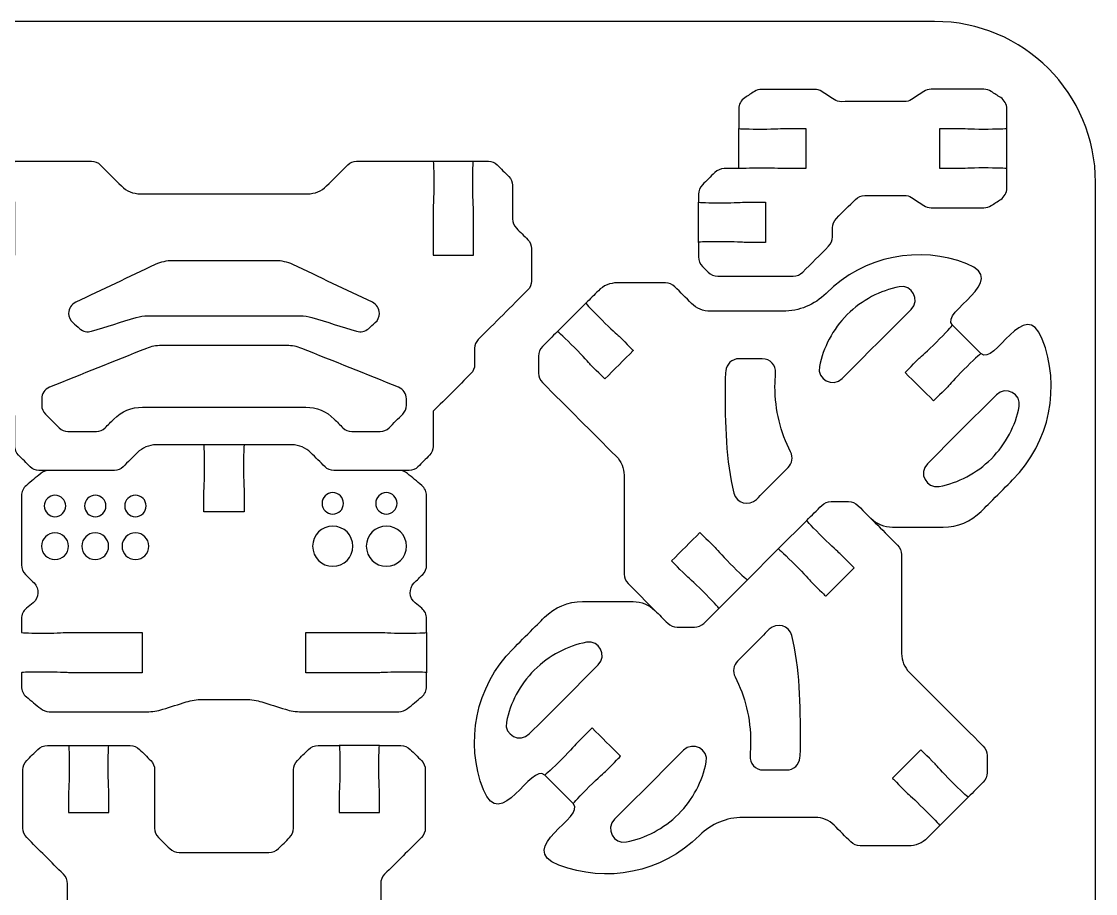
# Model space of a CAD drawing. Extents: x 0 to 400, y 230 to 450.
# Drawn here: x 49.9 to 130, y 384.9 to 450 of the extents above; entities that cross this region are included whole.
import ezdxf

# ---------------------------------------------------------------- set-up
doc = ezdxf.new("R2010")
doc.units = 0
doc.header["$MEASUREMENT"] = 0
doc.layers.add('DEFAULT', color=18, linetype='CONTINUOUS')

msp = doc.modelspace()

# ---------------------------------------------------------------- linework, layer by layer
at = {"layer": 'DEFAULT', "color": 1}
for points in [[(103.386, 439.019), (103.386, 442.019)], [(123.385, 439.023), (123.385, 442.023)], [(80.596, 439.573), (83.596, 439.573)], [(100.387, 433.517), (100.387, 436.517)], [(89.871, 426.865), (91.992, 428.986)], [(119.334, 427.347), (121.456, 425.226)], [(108.462, 412.771), (106.339, 410.648)], [(80.109, 404.409), (80.109, 401.409)], [(53.404, 395.983), (56.404, 395.983)], [(76.594, 395.981), (73.594, 395.981)], [(91.04, 391.637), (88.919, 393.758)], [(120.504, 392.12), (118.382, 389.998)]]:
    msp.add_lwpolyline(points, dxfattribs=at)
for points, knots in [([(0, 242), (0, 307.333), (0, 372.667), (0, 438), (0, 444.627), (5.372, 450), (12, 450), (47.333, 450), (82.667, 450), (118, 450), (124.628, 450), (130, 444.627), (130, 438), (130, 372.667), (130, 307.333), (130, 242), (130, 235.373), (124.628, 230), (118, 230), (82.667, 230), (47.333, 230), (12, 230), (5.372, 230), (0, 235.373), (0, 242)], [0, 0, 0, 0, 555.591, 555.591, 555.591, 556.591, 556.591, 556.591, 857.063, 857.063, 857.063, 858.063, 858.063, 858.063, 1413.654, 1413.654, 1413.654, 1414.654, 1414.654, 1414.654, 1715.126, 1715.126, 1715.126, 1716.126, 1716.126, 1716.126, 1716.126]), ([(107.452, 430.999), (105.574, 430.999), (103.695, 430.999), (101.817, 430.999), (101.552, 430.999), (101.298, 431.104), (101.11, 431.291), (100.967, 431.435), (100.823, 431.578), (100.68, 431.722), (100.493, 431.909), (100.387, 432.164), (100.387, 432.429), (100.387, 432.792), (100.387, 433.155), (100.387, 433.517), (100.387, 433.546), (101.17, 433.567), (102.137, 433.567), (103.104, 433.567), (103.675, 433.517), (103.887, 433.517), (104.386, 433.517), (104.886, 433.517), (105.386, 433.517), (105.386, 434.518), (105.386, 435.519), (105.386, 436.52), (104.886, 436.52), (104.386, 436.52), (103.887, 436.52), (103.675, 436.52), (103.104, 436.47), (102.137, 436.47), (101.17, 436.47), (100.387, 436.491), (100.387, 436.52), (100.387, 436.714), (100.387, 436.909), (100.387, 437.104), (100.387, 437.369), (100.493, 437.623), (100.68, 437.811), (100.985, 438.115), (101.289, 438.42), (101.594, 438.724), (101.781, 438.912), (102.035, 439.017), (102.301, 439.017), (102.662, 439.017), (103.024, 439.017), (103.386, 439.017), (103.53, 439.017), (104.169, 439.063), (105.136, 439.063), (106.102, 439.063), (106.674, 439.017), (106.885, 439.017), (107.385, 439.017), (107.885, 439.017), (108.385, 439.017), (108.385, 440.018), (108.385, 441.019), (108.385, 442.019), (107.885, 442.019), (107.385, 442.019), (106.885, 442.019), (106.674, 442.019), (106.102, 441.97), (105.136, 441.97), (104.169, 441.97), (103.386, 441.988), (103.386, 442.019), (103.386, 442.504), (103.386, 442.988), (103.386, 443.472), (103.386, 443.812), (103.558, 444.127), (103.842, 444.312), (104.079, 444.465), (104.316, 444.619), (104.552, 444.772), (104.714, 444.878), (104.903, 444.933), (105.096, 444.933), (106.409, 444.933), (107.722, 444.933), (109.034, 444.933), (109.227, 444.933), (109.416, 444.878), (109.578, 444.772), (109.884, 444.574), (110.19, 444.376), (110.496, 444.177), (110.658, 444.072), (110.848, 444.016), (111.041, 444.016), (112.605, 444.019), (114.168, 444.021), (115.732, 444.023), (115.924, 444.023), (116.112, 444.079), (116.273, 444.183), (116.58, 444.381), (116.886, 444.579), (117.193, 444.777), (117.354, 444.881), (117.543, 444.937), (117.735, 444.937), (119.049, 444.937), (120.362, 444.937), (121.675, 444.937), (121.868, 444.937), (122.056, 444.881), (122.218, 444.777), (122.454, 444.624), (122.691, 444.471), (122.927, 444.318), (123.213, 444.134), (123.385, 443.818), (123.385, 443.478), (123.385, 442.993), (123.385, 442.508), (123.385, 442.023), (123.385, 441.995), (122.602, 441.974), (121.635, 441.974), (120.668, 441.974), (120.097, 442.023), (119.885, 442.023), (119.385, 442.023), (118.886, 442.023), (118.386, 442.023), (118.386, 441.022), (118.386, 440.022), (118.386, 439.021), (118.886, 439.021), (119.385, 439.021), (119.885, 439.021), (120.097, 439.021), (120.668, 439.07), (121.635, 439.07), (122.602, 439.07), (123.385, 439.049), (123.385, 439.021), (123.385, 438.535), (123.385, 438.049), (123.385, 437.564), (123.385, 437.225), (123.213, 436.909), (122.929, 436.725), (122.692, 436.571), (122.455, 436.418), (122.218, 436.264), (122.056, 436.159), (121.867, 436.103), (121.674, 436.103), (120.362, 436.103), (119.049, 436.103), (117.736, 436.103), (117.543, 436.103), (117.354, 436.159), (117.192, 436.264), (116.886, 436.463), (116.58, 436.661), (116.274, 436.859), (116.112, 436.964), (115.923, 437.021), (115.729, 437.02), (114.753, 437.019), (113.776, 437.018), (112.799, 437.017), (112.534, 437.017), (112.28, 436.912), (112.093, 436.725), (111.621, 436.253), (111.149, 435.781), (110.678, 435.31), (110.49, 435.122), (110.385, 434.868), (110.385, 434.603), (110.385, 434.379), (110.385, 434.155), (110.385, 433.932), (110.385, 433.666), (110.279, 433.412), (110.092, 433.225), (109.448, 432.58), (108.803, 431.936), (108.159, 431.291), (107.972, 431.104), (107.717, 430.999), (107.452, 430.999)], [1, 1, 1, 1, 16.972, 16.972, 16.972, 17.972, 17.972, 17.972, 19.697341, 19.697341, 19.697341, 20.697341, 20.697341, 20.697341, 23.783341, 23.783341, 23.783341, 24.783341, 24.783341, 24.783341, 25.783341, 25.783341, 25.783341, 30.033341, 30.033341, 30.033341, 38.543341, 38.543341, 38.543341, 42.793341, 42.793341, 42.793341, 43.793341, 43.793341, 43.793341, 44.793341, 44.793341, 44.793341, 46.449341, 46.449341, 46.449341, 47.449341, 47.449341, 47.449341, 51.112154, 51.112154, 51.112154, 52.112154, 52.112154, 52.112154, 55.188154, 55.188154, 55.188154, 56.188154, 56.188154, 56.188154, 57.188154, 57.188154, 57.188154, 61.438154, 61.438154, 61.438154, 69.948154, 69.948154, 69.948154, 74.198154, 74.198154, 74.198154, 75.198154, 75.198154, 75.198154, 76.198154, 76.198154, 76.198154, 80.317154, 80.317154, 80.317154, 81.317154, 81.317154, 81.317154, 83.717535, 83.717535, 83.717535, 84.717535, 84.717535, 84.717535, 95.879535, 95.879535, 95.879535, 96.879535, 96.879535, 96.879535, 99.979724, 99.979724, 99.979724, 100.979724, 100.979724, 100.979724, 114.274736, 114.274736, 114.274736, 115.274736, 115.274736, 115.274736, 118.378874, 118.378874, 118.378874, 119.378874, 119.378874, 119.378874, 130.546874, 130.546874, 130.546874, 131.546874, 131.546874, 131.546874, 133.941477, 133.941477, 133.941477, 134.941477, 134.941477, 134.941477, 139.067477, 139.067477, 139.067477, 140.067477, 140.067477, 140.067477, 141.067477, 141.067477, 141.067477, 145.317477, 145.317477, 145.317477, 153.827477, 153.827477, 153.827477, 158.077477, 158.077477, 158.077477, 159.077477, 159.077477, 159.077477, 160.077477, 160.077477, 160.077477, 164.207477, 164.207477, 164.207477, 165.207477, 165.207477, 165.207477, 167.607859, 167.607859, 167.607859, 168.607859, 168.607859, 168.607859, 179.769859, 179.769859, 179.769859, 180.769859, 180.769859, 180.769859, 183.870886, 183.870886, 183.870886, 184.870886, 184.870886, 184.870886, 193.17789, 193.17789, 193.17789, 194.17789, 194.17789, 194.17789, 199.850301, 199.850301, 199.850301, 200.850301, 200.850301, 200.850301, 202.752301, 202.752301, 202.752301, 203.752301, 203.752301, 203.752301, 211.502191, 211.502191, 211.502191, 212.502191, 212.502191, 212.502191, 212.502191]), ([(46.399, 436.073), (46.399, 436.285), (46.448, 436.856), (46.448, 437.823), (46.448, 438.79), (46.426, 439.573), (46.399, 439.573), (46.026, 439.573), (45.654, 439.573), (45.281, 439.573), (45.036, 439.573), (44.802, 439.476), (44.629, 439.303), (44.337, 439.011), (44.046, 438.72), (43.755, 438.429), (43.582, 438.256), (43.484, 438.021), (43.484, 437.776), (43.484, 436.943), (43.484, 436.109), (43.484, 435.276), (43.484, 435.011), (43.379, 434.756), (43.191, 434.569), (42.908, 434.285), (42.624, 434.001), (42.34, 433.717), (42.167, 433.544), (42.07, 433.31), (42.07, 433.065), (42.07, 432.251), (42.07, 431.438), (42.07, 430.624), (42.07, 430.38), (42.167, 430.145), (42.34, 429.972), (43.575, 428.737), (44.809, 427.503), (46.043, 426.269), (46.217, 426.095), (46.314, 425.861), (46.314, 425.616), (46.314, 425.204), (46.314, 424.792), (46.314, 424.38), (46.314, 424.135), (46.411, 423.901), (46.584, 423.727), (47.432, 422.88), (48.279, 422.032), (49.127, 421.185), (49.3, 421.012), (49.397, 420.777), (49.397, 420.532), (49.397, 419.786), (49.397, 419.041), (49.397, 418.295), (49.397, 418.05), (49.494, 417.815), (49.667, 417.642), (49.959, 417.351), (50.25, 417.059), (50.541, 416.768), (50.714, 416.595), (50.949, 416.498), (51.194, 416.498), (53.068, 416.498), (54.942, 416.498), (56.816, 416.498), (57.061, 416.498), (57.296, 416.595), (57.469, 416.768), (57.821, 417.12), (58.173, 417.472), (58.525, 417.824), (58.9, 418.199), (59.409, 418.41), (59.939, 418.41), (63.313, 418.41), (66.687, 418.41), (70.061, 418.41), (70.591, 418.41), (71.1, 418.199), (71.475, 417.824), (71.827, 417.472), (72.179, 417.12), (72.531, 416.768), (72.704, 416.595), (72.939, 416.498), (73.184, 416.498), (75.058, 416.498), (76.931, 416.498), (78.805, 416.498), (79.051, 416.498), (79.286, 416.595), (79.459, 416.769), (79.749, 417.06), (80.039, 417.351), (80.33, 417.642), (80.503, 417.815), (80.599, 418.049), (80.599, 418.294), (80.599, 419.166), (80.599, 420.039), (80.603, 420.911), (81.541, 421.85), (82.478, 422.789), (83.416, 423.727), (83.589, 423.901), (83.686, 424.135), (83.686, 424.38), (83.686, 424.792), (83.686, 425.204), (83.686, 425.616), (83.686, 425.861), (83.783, 426.095), (83.957, 426.269), (85.191, 427.503), (86.425, 428.737), (87.66, 429.972), (87.833, 430.145), (87.93, 430.38), (87.93, 430.624), (87.93, 431.438), (87.93, 432.251), (87.93, 433.065), (87.93, 433.31), (87.833, 433.544), (87.66, 433.717), (87.376, 434.001), (87.092, 434.285), (86.808, 434.569), (86.621, 434.757), (86.515, 435.01), (86.515, 435.275), (86.514, 436.109), (86.513, 436.943), (86.512, 437.776), (86.512, 438.021), (86.414, 438.256), (86.241, 438.429), (85.95, 438.721), (85.659, 439.012), (85.368, 439.303), (85.195, 439.476), (84.96, 439.573), (84.715, 439.573), (84.343, 439.573), (83.97, 439.573), (83.598, 439.573), (83.57, 439.573), (83.549, 438.79), (83.549, 437.823), (83.549, 436.856), (83.598, 436.285), (83.598, 436.073), (83.598, 434.907), (83.598, 433.74), (83.598, 432.574), (82.597, 432.574), (81.597, 432.574), (80.596, 432.574), (80.596, 433.74), (80.596, 434.907), (80.596, 436.073), (80.596, 436.285), (80.645, 436.856), (80.645, 437.823), (80.645, 438.79), (80.624, 439.573), (80.596, 439.573), (78.692, 439.573), (76.788, 439.573), (74.884, 439.573), (74.639, 439.573), (74.405, 439.476), (74.232, 439.303), (73.704, 438.776), (73.177, 438.25), (72.65, 437.724), (72.275, 437.349), (71.766, 437.139), (71.237, 437.139), (67.078, 437.139), (62.919, 437.139), (58.76, 437.139), (58.23, 437.139), (57.722, 437.349), (57.347, 437.724), (56.819, 438.25), (56.292, 438.776), (55.765, 439.303), (55.592, 439.476), (55.357, 439.573), (55.113, 439.573), (53.209, 439.573), (51.305, 439.573), (49.401, 439.573), (49.372, 439.573), (49.351, 438.79), (49.351, 437.823), (49.351, 436.856), (49.401, 436.285), (49.401, 436.073), (49.401, 434.907), (49.401, 433.74), (49.401, 432.574), (48.4, 432.574), (47.399, 432.574), (46.399, 432.574), (46.399, 433.74), (46.399, 434.907), (46.399, 436.073)], [54.878386, 54.878386, 54.878386, 54.878386, 55.878386, 55.878386, 55.878386, 56.878386, 56.878386, 56.878386, 60.045386, 60.045386, 60.045386, 61.045386, 61.045386, 61.045386, 64.548393, 64.548393, 64.548393, 65.548393, 65.548393, 65.548393, 72.635393, 72.635393, 72.635393, 73.635393, 73.635393, 73.635393, 77.048597, 77.048597, 77.048597, 78.048597, 78.048597, 78.048597, 84.966597, 84.966597, 84.966597, 85.966597, 85.966597, 85.966597, 100.811597, 100.811597, 100.811597, 101.811597, 101.811597, 101.811597, 105.314597, 105.314597, 105.314597, 106.314597, 106.314597, 106.314597, 116.506834, 116.506834, 116.506834, 117.506834, 117.506834, 117.506834, 123.849834, 123.849834, 123.849834, 124.849834, 124.849834, 124.849834, 128.352841, 128.352841, 128.352841, 129.352841, 129.352841, 129.352841, 145.289841, 145.289841, 145.289841, 146.289841, 146.289841, 146.289841, 150.522582, 150.522582, 150.522582, 151.522582, 151.522582, 151.522582, 180.214582, 180.214582, 180.214582, 181.214582, 181.214582, 181.214582, 185.447324, 185.447324, 185.447324, 186.447324, 186.447324, 186.447324, 202.383324, 202.383324, 202.383324, 203.383324, 203.383324, 203.383324, 206.879262, 206.879262, 206.879262, 207.879262, 207.879262, 207.879262, 215.307262, 215.307262, 215.307262, 226.591981, 226.591981, 226.591981, 227.591981, 227.591981, 227.591981, 231.095981, 231.095981, 231.095981, 232.095981, 232.095981, 232.095981, 246.940981, 246.940981, 246.940981, 247.940981, 247.940981, 247.940981, 254.858981, 254.858981, 254.858981, 255.858981, 255.858981, 255.858981, 259.274307, 259.274307, 259.274307, 260.274307, 260.274307, 260.274307, 267.363312, 267.363312, 267.363312, 268.363312, 268.363312, 268.363312, 271.863491, 271.863491, 271.863491, 272.863491, 272.863491, 272.863491, 276.030491, 276.030491, 276.030491, 277.030491, 277.030491, 277.030491, 278.030491, 278.030491, 278.030491, 287.950491, 287.950491, 287.950491, 296.460491, 296.460491, 296.460491, 306.380491, 306.380491, 306.380491, 307.380491, 307.380491, 307.380491, 308.380491, 308.380491, 308.380491, 324.572491, 324.572491, 324.572491, 325.572491, 325.572491, 325.572491, 331.908877, 331.908877, 331.908877, 332.908877, 332.908877, 332.908877, 368.275877, 368.275877, 368.275877, 369.275877, 369.275877, 369.275877, 375.612262, 375.612262, 375.612262, 376.612262, 376.612262, 376.612262, 392.804262, 392.804262, 392.804262, 393.804262, 393.804262, 393.804262, 394.804262, 394.804262, 394.804262, 404.724262, 404.724262, 404.724262, 413.234262, 413.234262, 413.234262, 423.154262, 423.154262, 423.154262, 423.154262]), ([(113.239, 412.928), (113.675, 412.506), (114.256, 412.269), (114.863, 412.272), (116.121, 412.271), (117.379, 412.27), (118.637, 412.269), (119.697, 412.272), (120.715, 412.696), (121.466, 413.442), (121.466, 413.442), (122.995, 414.976), (123.813, 415.794), (126.649, 418.63), (127.39, 422.784), (126.031, 426.303), (124.756, 429.599), (122.454, 424.223), (121.456, 425.226), (121.416, 425.226), (120.857, 424.697), (120.181, 424.021), (119.498, 423.337), (119.126, 422.901), (118.979, 422.749), (118.362, 422.132), (117.921, 421.691), (117.921, 421.691), (117.213, 422.398), (116.504, 423.105), (115.796, 423.811), (115.796, 423.811), (116.24, 424.255), (116.856, 424.871), (117.006, 425.021), (117.444, 425.39), (118.128, 426.074), (118.802, 426.747), (119.33, 427.311), (119.33, 427.346), (118.33, 428.346), (123.703, 430.651), (120.408, 431.926), (116.891, 433.288), (112.74, 432.545), (109.901, 429.711), (109.043, 428.858), (107.888, 428.376), (106.678, 428.374), (104.877, 428.374), (103.076, 428.374), (101.275, 428.374), (100.749, 428.376), (100.242, 428.583), (99.868, 428.958), (99.453, 429.373), (99.038, 429.787), (98.623, 430.202), (98.436, 430.394), (98.182, 430.499), (97.917, 430.499), (96.722, 430.499), (95.526, 430.499), (94.33, 430.499), (93.796, 430.499), (93.29, 430.287), (92.916, 429.913), (92.607, 429.604), (92.297, 429.294), (91.988, 428.985), (91.988, 428.945), (92.522, 428.381), (93.193, 427.715), (93.876, 427.032), (94.313, 426.66), (94.46, 426.513), (95.081, 425.897), (95.523, 425.45), (95.523, 425.45), (94.814, 424.743), (94.106, 424.037), (93.397, 423.33), (93.397, 423.33), (92.956, 423.771), (92.34, 424.387), (92.187, 424.54), (91.823, 424.979), (91.14, 425.662), (90.464, 426.338), (89.902, 426.865), (89.863, 426.865), (89.489, 426.49), (89.116, 426.115), (88.742, 425.74), (88.56, 425.553), (88.453, 425.3), (88.453, 425.036), (88.453, 424.61), (88.453, 424.185), (88.453, 423.759), (88.453, 423.495), (88.558, 423.245), (88.745, 423.058), (90.58, 421.223), (92.415, 419.388), (94.25, 417.553), (94.627, 417.176), (94.839, 416.67), (94.837, 416.138), (94.838, 413.681), (94.838, 411.224), (94.839, 408.767), (94.837, 408.5), (94.944, 408.248), (95.134, 408.058), (95.8, 407.391), (96.466, 406.723), (97.132, 406.055)], [0, 0, 0, 0, 1, 1, 1, 11.698002, 11.698002, 11.698002, 12.698002, 12.698002, 12.698002, 13.698002, 13.698002, 13.698002, 14.698002, 14.698002, 14.698002, 15.698002, 15.698002, 15.698002, 16.698002, 16.698002, 16.698002, 17.698002, 17.698002, 17.698002, 18.698002, 18.698002, 18.698002, 27.208039, 27.208039, 27.208039, 28.208039, 28.208039, 28.208039, 29.208039, 29.208039, 29.208039, 30.208039, 30.208039, 30.208039, 31.208039, 31.208039, 31.208039, 32.208039, 32.208039, 32.208039, 33.208039, 33.208039, 33.208039, 48.524039, 48.524039, 48.524039, 49.524039, 49.524039, 49.524039, 54.513384, 54.513384, 54.513384, 55.513384, 55.513384, 55.513384, 65.681384, 65.681384, 65.681384, 66.681384, 66.681384, 66.681384, 70.401473, 70.401473, 70.401473, 71.401473, 71.401473, 71.401473, 72.401473, 72.401473, 72.401473, 73.401473, 73.401473, 73.401473, 81.912216, 81.912216, 81.912216, 82.912216, 82.912216, 82.912216, 83.912216, 83.912216, 83.912216, 84.912216, 84.912216, 84.912216, 89.412255, 89.412255, 89.412255, 90.412255, 90.412255, 90.412255, 94.032255, 94.032255, 94.032255, 95.032255, 95.032255, 95.032255, 117.102472, 117.102472, 117.102472, 118.102472, 118.102472, 118.102472, 138.997473, 138.997473, 138.997473, 139.997473, 139.997473, 139.997473, 148.016778, 148.016778, 148.016778, 148.016778]), ([(70.126, 431.863), (72.104, 430.927), (74.082, 429.992), (76.06, 429.056), (76.383, 428.903), (76.588, 428.579), (76.588, 428.221), (76.588, 427.956), (76.474, 427.704), (76.275, 427.529), (76.104, 427.378), (75.934, 427.228), (75.763, 427.077), (75.522, 426.865), (75.188, 426.793), (74.881, 426.888), (73.773, 427.229), (72.665, 427.57), (71.557, 427.911), (71.271, 428), (70.973, 428.044), (70.674, 428.044), (66.89, 428.044), (63.106, 428.044), (59.322, 428.044), (59.023, 428.044), (58.725, 428), (58.439, 427.911), (57.331, 427.57), (56.224, 427.229), (55.116, 426.888), (54.809, 426.793), (54.475, 426.865), (54.234, 427.077), (54.063, 427.228), (53.892, 427.378), (53.721, 427.529), (53.522, 427.704), (53.408, 427.956), (53.408, 428.222), (53.408, 428.579), (53.614, 428.903), (53.936, 429.056), (55.914, 429.992), (57.892, 430.927), (59.87, 431.863), (60.272, 432.052), (60.709, 432.15), (61.153, 432.15), (63.717, 432.15), (66.28, 432.15), (68.843, 432.15), (69.287, 432.15), (69.725, 432.052), (70.126, 431.863)], [0, 0, 0, 0, 18.607205, 18.607205, 18.607205, 19.608205, 19.608205, 19.608205, 20.608205, 20.608205, 20.608205, 22.544595, 22.544595, 22.544595, 23.544595, 23.544595, 23.544595, 33.402427, 33.402427, 33.402427, 34.402427, 34.402427, 34.402427, 66.581427, 66.581427, 66.581427, 67.581427, 67.581427, 67.581427, 77.439259, 77.439259, 77.439259, 78.439259, 78.439259, 78.439259, 80.375649, 80.375649, 80.375649, 81.376649, 81.376649, 81.376649, 82.376649, 82.376649, 82.376649, 100.983854, 100.983854, 100.983854, 101.983854, 101.983854, 101.983854, 123.782854, 123.782854, 123.782854, 124.782854, 124.782854, 124.782854, 124.782854]), ([(116.247, 428.509), (114.531, 426.792), (112.815, 425.076), (111.098, 423.36), (110.405, 422.666), (109.213, 423.285), (109.407, 424.248), (109.691, 425.67), (110.383, 427.024), (111.483, 428.124), (112.583, 429.224), (113.94, 429.918), (115.359, 430.2), (116.324, 430.397), (116.938, 429.205), (116.247, 428.509)], [0, 0, 0, 0, 20.640447, 20.640447, 20.640447, 21.640447, 21.640447, 21.640447, 22.640447, 22.640447, 22.640447, 23.640447, 23.640447, 23.640447, 24.640447, 24.640447, 24.640447, 24.640447]), ([(70.792, 425.606), (73.201, 424.641), (75.61, 423.675), (78.019, 422.71), (78.37, 422.569), (78.599, 422.23), (78.599, 421.853), (78.599, 421.689), (78.599, 421.524), (78.599, 421.36), (78.599, 421.115), (78.502, 420.881), (78.33, 420.708), (77.987, 420.365), (77.645, 420.022), (77.303, 419.679), (77.13, 419.506), (76.895, 419.408), (76.65, 419.408), (75.94, 419.408), (75.231, 419.408), (74.521, 419.408), (74.276, 419.408), (74.041, 419.506), (73.868, 419.679), (73.649, 419.899), (73.43, 420.118), (73.211, 420.337), (72.648, 420.901), (71.885, 421.218), (71.088, 421.218), (67.028, 421.218), (62.968, 421.218), (58.908, 421.218), (58.112, 421.218), (57.348, 420.901), (56.785, 420.337), (56.566, 420.118), (56.347, 419.899), (56.129, 419.679), (55.955, 419.506), (55.72, 419.408), (55.475, 419.408), (54.767, 419.408), (54.058, 419.408), (53.35, 419.408), (53.105, 419.408), (52.87, 419.506), (52.697, 419.679), (52.355, 420.022), (52.013, 420.365), (51.67, 420.708), (51.498, 420.881), (51.401, 421.115), (51.401, 421.36), (51.401, 421.524), (51.401, 421.689), (51.401, 421.853), (51.401, 422.23), (51.63, 422.569), (51.98, 422.71), (54.388, 423.675), (56.797, 424.641), (59.205, 425.606), (59.56, 425.749), (59.939, 425.822), (60.321, 425.822), (63.439, 425.822), (66.557, 425.822), (69.676, 425.822), (70.058, 425.822), (70.437, 425.749), (70.792, 425.606)], [0, 0, 0, 0, 22.072124, 22.072124, 22.072124, 23.072124, 23.072124, 23.072124, 24.469124, 24.469124, 24.469124, 25.469124, 25.469124, 25.469124, 29.588024, 29.588024, 29.588024, 30.588024, 30.588024, 30.588024, 36.622024, 36.622024, 36.622024, 37.622024, 37.622024, 37.622024, 40.257412, 40.257412, 40.257412, 41.257412, 41.257412, 41.257412, 75.781412, 75.781412, 75.781412, 76.781412, 76.781412, 76.781412, 79.4168, 79.4168, 79.4168, 80.4168, 80.4168, 80.4168, 86.4408, 86.4408, 86.4408, 87.4408, 87.4408, 87.4408, 91.5597, 91.5597, 91.5597, 92.5597, 92.5597, 92.5597, 93.9577, 93.9577, 93.9577, 94.9577, 94.9577, 94.9577, 117.02147, 117.02147, 117.02147, 118.02147, 118.02147, 118.02147, 144.53847, 144.53847, 144.53847, 145.53847, 145.53847, 145.53847, 145.53847]), ([(106.137, 423.762), (106.109, 423.43), (106.092, 423.093), (106.092, 422.754), (106.092, 420.998), (106.511, 419.336), (107.257, 417.877), (107.454, 417.49), (107.381, 417.024), (107.075, 416.717), (106.284, 415.924), (105.493, 415.132), (104.702, 414.34), (104.151, 413.789), (103.211, 414.05), (103.021, 414.804), (102.427, 417.194), (102.37, 419.995), (102.37, 422.754), (102.37, 423.148), (102.383, 423.534), (102.418, 423.923), (102.457, 424.437), (102.894, 424.834), (103.413, 424.834), (103.99, 424.834), (104.567, 424.834), (105.144, 424.834), (105.725, 424.832), (106.194, 424.338), (106.137, 423.762)], [1, 1, 1, 1, 2, 2, 2, 3, 3, 3, 4, 4, 4, 13.520491, 13.520491, 13.520491, 14.520491, 14.520491, 14.520491, 15.520491, 15.520491, 15.520491, 16.520491, 16.520491, 16.520491, 17.520491, 17.520491, 17.520491, 22.428491, 22.428491, 22.428491, 23.428491, 23.428491, 23.428491, 23.428491]), ([(117.46, 416.994), (119.177, 418.712), (120.895, 420.43), (122.613, 422.148), (123.307, 422.841), (124.496, 422.225), (124.307, 421.262), (124.028, 419.84), (123.329, 418.478), (122.229, 417.378), (121.131, 416.281), (119.769, 415.582), (118.343, 415.303), (117.384, 415.113), (116.766, 416.3), (117.46, 416.994)], [0, 0, 0, 0, 20.659539, 20.659539, 20.659539, 21.659539, 21.659539, 21.659539, 22.659539, 22.659539, 22.659539, 23.659539, 23.659539, 23.659539, 24.659539, 24.659539, 24.659539, 24.659539]), ([(66.499, 418.41), (66.471, 418.41), (66.45, 417.627), (66.45, 416.66), (66.45, 415.694), (66.499, 415.122), (66.499, 414.91), (66.499, 414.411), (66.499, 413.911), (66.499, 413.411), (65.499, 413.411), (64.498, 413.411), (63.497, 413.411), (63.497, 413.911), (63.497, 414.411), (63.497, 414.91), (63.497, 415.122), (63.547, 415.694), (63.547, 416.66), (63.547, 417.627), (63.525, 418.41), (63.497, 418.41)], [0, 0, 0, 0, 1, 1, 1, 2, 2, 2, 6.25, 6.25, 6.25, 14.76, 14.76, 14.76, 19.01, 19.01, 19.01, 20.01, 20.01, 20.01, 21.01, 21.01, 21.01, 21.01]), ([(51.961, 416.498), (51.729, 416.498), (51.503, 416.417), (51.324, 416.269), (50.967, 415.973), (50.61, 415.678), (50.253, 415.383), (50.024, 415.193), (49.891, 414.911), (49.891, 414.613), (49.891, 412.892), (49.891, 411.171), (49.891, 409.451), (49.891, 409.185), (49.996, 408.931), (50.183, 408.744), (50.397, 408.53), (50.61, 408.316), (50.824, 408.103), (51.241, 407.686), (51.209, 407.001), (50.754, 406.625), (50.587, 406.487), (50.42, 406.349), (50.253, 406.211), (50.024, 406.021), (49.891, 405.738), (49.891, 405.44), (49.891, 405.097), (49.891, 404.755), (49.891, 404.412), (49.891, 404.383), (50.674, 404.362), (51.64, 404.362), (52.607, 404.362), (53.178, 404.412), (53.39, 404.412), (55.225, 404.412), (57.059, 404.412), (58.893, 404.412), (58.893, 403.411), (58.893, 402.41), (58.893, 401.41), (57.059, 401.41), (55.225, 401.41), (53.39, 401.41), (53.178, 401.41), (52.607, 401.459), (51.64, 401.459), (50.674, 401.459), (49.891, 401.438), (49.891, 401.41), (49.891, 401.067), (49.891, 400.724), (49.891, 400.381), (49.891, 400.083), (50.024, 399.8), (50.253, 399.61), (50.61, 399.315), (50.967, 399.02), (51.324, 398.725), (51.503, 398.577), (51.729, 398.496), (51.961, 398.496), (54.384, 398.496), (56.808, 398.496), (59.231, 398.496), (59.636, 398.496), (60.039, 398.557), (60.426, 398.678), (61.01, 398.861), (61.593, 399.044), (62.176, 399.227), (62.563, 399.348), (62.966, 399.409), (63.372, 399.409), (64.457, 399.409), (65.543, 399.409), (66.628, 399.409), (67.034, 399.409), (67.437, 399.348), (67.824, 399.227), (68.407, 399.044), (68.99, 398.861), (69.574, 398.678), (69.961, 398.557), (70.364, 398.496), (70.769, 398.496), (73.192, 398.496), (75.616, 398.496), (78.039, 398.496), (78.271, 398.496), (78.497, 398.577), (78.676, 398.725), (79.033, 399.02), (79.39, 399.315), (79.746, 399.61), (79.976, 399.8), (80.109, 400.083), (80.109, 400.381), (80.109, 400.724), (80.109, 401.067), (80.109, 401.41), (80.109, 401.438), (79.326, 401.459), (78.36, 401.459), (77.393, 401.459), (76.822, 401.41), (76.61, 401.41), (74.775, 401.41), (72.941, 401.41), (71.107, 401.41), (71.107, 402.41), (71.107, 403.411), (71.107, 404.412), (72.941, 404.412), (74.775, 404.412), (76.61, 404.412), (76.822, 404.412), (77.393, 404.362), (78.36, 404.362), (79.326, 404.362), (80.109, 404.383), (80.109, 404.412), (80.109, 404.755), (80.109, 405.097), (80.109, 405.44), (80.109, 405.738), (79.976, 406.021), (79.746, 406.211), (79.58, 406.349), (79.413, 406.487), (79.246, 406.625), (78.792, 407.001), (78.759, 407.686), (79.176, 408.103), (79.39, 408.316), (79.603, 408.53), (79.817, 408.744), (80.004, 408.931), (80.109, 409.185), (80.109, 409.451), (80.109, 411.171), (80.109, 412.892), (80.109, 414.613), (80.109, 414.911), (79.976, 415.193), (79.747, 415.383), (79.39, 415.678), (79.033, 415.973), (78.676, 416.269), (78.497, 416.417), (78.271, 416.498), (78.039, 416.498)], [0, 0, 0, 0, 1, 1, 1, 4.939213, 4.939213, 4.939213, 5.939213, 5.939213, 5.939213, 20.571213, 20.571213, 20.571213, 21.571213, 21.571213, 21.571213, 24.140132, 24.140132, 24.140132, 25.140132, 25.140132, 25.140132, 26.982596, 26.982596, 26.982596, 27.982596, 27.982596, 27.982596, 30.898596, 30.898596, 30.898596, 31.898596, 31.898596, 31.898596, 32.898596, 32.898596, 32.898596, 48.498596, 48.498596, 48.498596, 57.008596, 57.008596, 57.008596, 72.608596, 72.608596, 72.608596, 73.608596, 73.608596, 73.608596, 74.608596, 74.608596, 74.608596, 77.524596, 77.524596, 77.524596, 78.524596, 78.524596, 78.524596, 82.463172, 82.463172, 82.463172, 83.463172, 83.463172, 83.463172, 104.069172, 104.069172, 104.069172, 105.069172, 105.069172, 105.069172, 110.266913, 110.266913, 110.266913, 111.266913, 111.266913, 111.266913, 120.498913, 120.498913, 120.498913, 121.498913, 121.498913, 121.498913, 126.697609, 126.697609, 126.697609, 127.697609, 127.697609, 127.697609, 148.303609, 148.303609, 148.303609, 149.303609, 149.303609, 149.303609, 153.241414, 153.241414, 153.241414, 154.241414, 154.241414, 154.241414, 157.157414, 157.157414, 157.157414, 158.157414, 158.157414, 158.157414, 159.157414, 159.157414, 159.157414, 174.757414, 174.757414, 174.757414, 183.267414, 183.267414, 183.267414, 198.867414, 198.867414, 198.867414, 199.867414, 199.867414, 199.867414, 200.867414, 200.867414, 200.867414, 203.783414, 203.783414, 203.783414, 204.783414, 204.783414, 204.783414, 206.625108, 206.625108, 206.625108, 207.625108, 207.625108, 207.625108, 210.194027, 210.194027, 210.194027, 211.194027, 211.194027, 211.194027, 225.826027, 225.826027, 225.826027, 226.826027, 226.826027, 226.826027, 230.765239, 230.765239, 230.765239, 231.765239, 231.765239, 231.765239, 231.765239]), ([(51.591, 413.847), (51.591, 414.288), (51.947, 414.648), (52.388, 414.648), (52.833, 414.648), (53.189, 414.288), (53.189, 413.847), (53.189, 413.406), (52.833, 413.047), (52.388, 413.047), (51.947, 413.047), (51.591, 413.406), (51.591, 413.847)], [1, 1, 1, 1, 2, 2, 2, 3, 3, 3, 4, 4, 4, 5, 5, 5, 5]), ([(54.59, 413.847), (54.59, 414.288), (54.949, 414.648), (55.39, 414.648), (55.831, 414.648), (56.191, 414.288), (56.191, 413.847), (56.191, 413.406), (55.831, 413.047), (55.39, 413.047), (54.949, 413.047), (54.59, 413.406), (54.59, 413.847)], [1, 1, 1, 1, 2, 2, 2, 3, 3, 3, 4, 4, 4, 5, 5, 5, 5]), ([(59.19, 413.847), (59.19, 413.406), (58.83, 413.047), (58.389, 413.047), (57.948, 413.047), (57.588, 413.406), (57.588, 413.847), (57.588, 414.288), (57.948, 414.648), (58.389, 414.648), (58.83, 414.648), (59.19, 414.288), (59.19, 413.847)], [1, 1, 1, 1, 2, 2, 2, 3, 3, 3, 4, 4, 4, 5, 5, 5, 5]), ([(72.31, 414.045), (72.31, 414.486), (72.666, 414.846), (73.11, 414.846), (73.551, 414.846), (73.908, 414.486), (73.908, 414.045), (73.908, 413.604), (73.551, 413.244), (73.11, 413.244), (72.666, 413.244), (72.31, 413.604), (72.31, 414.045)], [1, 1, 1, 1, 2, 2, 2, 3, 3, 3, 4, 4, 4, 5, 5, 5, 5]), ([(76.31, 414.045), (76.31, 414.486), (76.666, 414.846), (77.107, 414.846), (77.552, 414.846), (77.908, 414.486), (77.908, 414.045), (77.908, 413.604), (77.552, 413.244), (77.107, 413.244), (76.666, 413.244), (76.31, 413.604), (76.31, 414.045)], [1, 1, 1, 1, 2, 2, 2, 3, 3, 3, 4, 4, 4, 5, 5, 5, 5]), ([(89.963, 387.057), (93.48, 385.695), (97.631, 386.438), (100.469, 389.272), (101.327, 390.125), (102.482, 390.607), (103.692, 390.609), (105.493, 390.609), (107.294, 390.609), (109.096, 390.609), (109.621, 390.607), (110.128, 390.4), (110.502, 390.026), (110.917, 389.611), (111.332, 389.196), (111.747, 388.781), (111.934, 388.589), (112.189, 388.484), (112.453, 388.484), (113.649, 388.484), (114.844, 388.484), (116.04, 388.484), (116.574, 388.484), (117.08, 388.696), (117.455, 389.07), (117.764, 389.38), (118.073, 389.689), (118.382, 389.998), (118.382, 390.038), (117.849, 390.602), (117.178, 391.268), (116.494, 391.951), (116.058, 392.323), (115.91, 392.47), (115.289, 393.087), (114.848, 393.533), (114.848, 393.533), (115.556, 394.24), (116.265, 394.947), (116.973, 395.653), (116.973, 395.653), (117.415, 395.212), (118.031, 394.596), (118.183, 394.443), (118.547, 394.005), (119.23, 393.321), (119.906, 392.645), (120.468, 392.119), (120.508, 392.119), (120.881, 392.494), (121.255, 392.869), (121.628, 393.244), (121.81, 393.431), (121.917, 393.683), (121.917, 393.947), (121.917, 394.373), (121.917, 394.798), (121.917, 395.224), (121.917, 395.489), (121.812, 395.738), (121.625, 395.925), (119.79, 397.76), (117.955, 399.595), (116.12, 401.43), (115.743, 401.807), (115.531, 402.313), (115.534, 402.845), (115.533, 405.302), (115.532, 407.759), (115.531, 410.216), (115.534, 410.483), (115.426, 410.735), (115.237, 410.925), (114.249, 411.913), (113.261, 412.9), (112.273, 413.888), (112.086, 414.075), (111.832, 414.18), (111.565, 414.182), (111.14, 414.182), (110.715, 414.181), (110.29, 414.18), (110.026, 414.18), (109.776, 414.075), (109.587, 413.891), (109.212, 413.517), (108.837, 413.144), (108.462, 412.771), (108.439, 412.748), (108.98, 412.182), (109.662, 411.496), (110.345, 410.812), (110.787, 410.446), (110.934, 410.294), (111.552, 409.675), (111.996, 409.236), (111.996, 409.236), (111.289, 408.528), (110.581, 407.821), (109.874, 407.113), (109.874, 407.113), (109.435, 407.552), (108.811, 408.171), (108.664, 408.323), (108.292, 408.759), (107.613, 409.443), (106.94, 410.117), (106.376, 410.645), (106.339, 410.648), (104.486, 408.795), (102.634, 406.943), (100.781, 405.09), (100.594, 404.908), (100.342, 404.801), (100.078, 404.801), (99.653, 404.801), (99.228, 404.802), (98.803, 404.803), (98.539, 404.803), (98.284, 404.908), (98.097, 405.095), (97.775, 405.415), (97.453, 405.735), (97.132, 406.055), (96.695, 406.477), (96.114, 406.714), (95.508, 406.712), (94.25, 406.712), (92.992, 406.713), (91.734, 406.714), (90.673, 406.712), (89.656, 406.288), (88.905, 405.541), (88.905, 405.541), (87.376, 404.008), (86.557, 403.189), (83.721, 400.353), (82.98, 396.2), (84.34, 392.68), (85.615, 389.385), (87.917, 394.76), (88.915, 393.758), (88.955, 393.757), (89.514, 394.286), (90.189, 394.962), (90.873, 395.646), (91.245, 396.082), (91.392, 396.234), (92.008, 396.851), (92.449, 397.292), (92.449, 397.292), (93.158, 396.585), (93.866, 395.879), (94.575, 395.172), (94.575, 395.172), (94.131, 394.728), (93.515, 394.112), (93.365, 393.962), (92.926, 393.593), (92.242, 392.909), (91.569, 392.236), (91.04, 391.672), (91.04, 391.637), (92.04, 390.637), (86.667, 388.332), (89.963, 387.057)], [3, 3, 3, 3, 4, 4, 4, 5, 5, 5, 20.316, 20.316, 20.316, 21.316, 21.316, 21.316, 26.305345, 26.305345, 26.305345, 27.305345, 27.305345, 27.305345, 37.473345, 37.473345, 37.473345, 38.473345, 38.473345, 38.473345, 42.193434, 42.193434, 42.193434, 43.193434, 43.193434, 43.193434, 44.193434, 44.193434, 44.193434, 45.193434, 45.193434, 45.193434, 53.704177, 53.704177, 53.704177, 54.704177, 54.704177, 54.704177, 55.704177, 55.704177, 55.704177, 56.704177, 56.704177, 56.704177, 61.204216, 61.204216, 61.204216, 62.204216, 62.204216, 62.204216, 65.824216, 65.824216, 65.824216, 66.824216, 66.824216, 66.824216, 88.893725, 88.893725, 88.893725, 89.893725, 89.893725, 89.893725, 110.788727, 110.788727, 110.788727, 111.788727, 111.788727, 111.788727, 123.668121, 123.668121, 123.668121, 124.668121, 124.668121, 124.668121, 128.281127, 128.281127, 128.281127, 129.281127, 129.281127, 129.281127, 133.781875, 133.781875, 133.781875, 134.781875, 134.781875, 134.781875, 135.781875, 135.781875, 135.781875, 136.781875, 136.781875, 136.781875, 145.291905, 145.291905, 145.291905, 146.291905, 146.291905, 146.291905, 147.291905, 147.291905, 147.291905, 148.291905, 148.291905, 148.291905, 170.571425, 170.571425, 170.571425, 171.571425, 171.571425, 171.571425, 175.185432, 175.185432, 175.185432, 176.185432, 176.185432, 176.185432, 180.044833, 180.044833, 180.044833, 181.044833, 181.044833, 181.044833, 191.742836, 191.742836, 191.742836, 192.742836, 192.742836, 192.742836, 193.742836, 193.742836, 193.742836, 194.742836, 194.742836, 194.742836, 195.742836, 195.742836, 195.742836, 196.742836, 196.742836, 196.742836, 197.742836, 197.742836, 197.742836, 198.742836, 198.742836, 198.742836, 207.252872, 207.252872, 207.252872, 208.252872, 208.252872, 208.252872, 209.252872, 209.252872, 209.252872, 210.252872, 210.252872, 210.252872, 211.252872, 211.252872, 211.252872, 211.252872]), ([(51.39, 410.845), (51.39, 411.399), (51.838, 411.847), (52.388, 411.847), (52.942, 411.847), (53.39, 411.399), (53.39, 410.845), (53.39, 410.295), (52.942, 409.847), (52.388, 409.847), (51.838, 409.847), (51.39, 410.295), (51.39, 410.845)], [1, 1, 1, 1, 2, 2, 2, 3, 3, 3, 4, 4, 4, 5, 5, 5, 5]), ([(54.388, 410.845), (54.388, 411.399), (54.836, 411.847), (55.39, 411.847), (55.941, 411.847), (56.389, 411.399), (56.389, 410.845), (56.389, 410.295), (55.941, 409.847), (55.39, 409.847), (54.836, 409.847), (54.388, 410.295), (54.388, 410.845)], [1, 1, 1, 1, 2, 2, 2, 3, 3, 3, 4, 4, 4, 5, 5, 5, 5]), ([(57.391, 410.845), (57.391, 411.399), (57.839, 411.847), (58.389, 411.847), (58.943, 411.847), (59.391, 411.399), (59.391, 410.845), (59.391, 410.295), (58.943, 409.847), (58.389, 409.847), (57.839, 409.847), (57.391, 410.295), (57.391, 410.845)], [1, 1, 1, 1, 2, 2, 2, 3, 3, 3, 4, 4, 4, 5, 5, 5, 5]), ([(74.61, 410.845), (74.61, 410.02), (73.936, 409.346), (73.11, 409.346), (72.281, 409.346), (71.608, 410.02), (71.608, 410.845), (71.608, 411.674), (72.281, 412.348), (73.11, 412.348), (73.936, 412.348), (74.61, 411.674), (74.61, 410.845)], [1, 1, 1, 1, 2, 2, 2, 3, 3, 3, 4, 4, 4, 5, 5, 5, 5]), ([(78.61, 410.845), (78.61, 410.02), (77.936, 409.346), (77.107, 409.346), (76.282, 409.346), (75.608, 410.02), (75.608, 410.845), (75.608, 411.674), (76.282, 412.348), (77.107, 412.348), (77.936, 412.348), (78.61, 411.674), (78.61, 410.845)], [1, 1, 1, 1, 2, 2, 2, 3, 3, 3, 4, 4, 4, 5, 5, 5, 5]), ([(101.906, 406.215), (101.929, 406.238), (101.387, 406.804), (100.706, 407.49), (100.023, 408.173), (99.581, 408.54), (99.434, 408.692), (98.815, 409.311), (98.372, 409.75), (98.372, 409.75), (99.079, 410.457), (99.787, 411.165), (100.494, 411.873), (100.494, 411.873), (100.933, 411.434), (101.557, 410.815), (101.704, 410.663), (102.076, 410.226), (102.754, 409.543), (103.428, 408.869), (103.992, 408.34), (104.029, 408.338)], [0, 0, 0, 0, 1, 1, 1, 2, 2, 2, 3, 3, 3, 11.509323, 11.509323, 11.509323, 12.509323, 12.509323, 12.509323, 13.509323, 13.509323, 13.509323, 14.509323, 14.509323, 14.509323, 14.509323]), ([(104.234, 395.222), (104.261, 395.554), (104.278, 395.89), (104.278, 396.229), (104.278, 397.986), (103.859, 399.647), (103.113, 401.106), (102.917, 401.493), (102.989, 401.959), (103.295, 402.266), (104.086, 403.059), (104.877, 403.851), (105.668, 404.644), (106.219, 405.195), (107.159, 404.933), (107.349, 404.179), (107.943, 401.79), (108, 398.989), (108, 396.229), (108, 395.835), (107.988, 395.449), (107.953, 395.06), (107.913, 394.546), (107.476, 394.149), (106.958, 394.149), (106.381, 394.149), (105.803, 394.149), (105.226, 394.149), (104.645, 394.152), (104.176, 394.646), (104.234, 395.222)], [1, 1, 1, 1, 2, 2, 2, 3, 3, 3, 4, 4, 4, 13.520491, 13.520491, 13.520491, 14.520491, 14.520491, 14.520491, 15.520491, 15.520491, 15.520491, 16.520491, 16.520491, 16.520491, 17.520491, 17.520491, 17.520491, 22.428491, 22.428491, 22.428491, 23.428491, 23.428491, 23.428491, 23.428491]), ([(92.911, 401.989), (91.193, 400.271), (89.475, 398.553), (87.757, 396.836), (87.064, 396.142), (85.874, 396.758), (86.063, 397.721), (86.343, 399.143), (87.041, 400.505), (88.142, 401.605), (89.239, 402.703), (90.601, 403.401), (92.028, 403.681), (92.986, 403.87), (93.604, 402.683), (92.911, 401.989)], [0, 0, 0, 0, 20.660246, 20.660246, 20.660246, 21.660246, 21.660246, 21.660246, 22.660246, 22.660246, 22.660246, 23.660246, 23.660246, 23.660246, 24.660246, 24.660246, 24.660246, 24.660246]), ([(53.404, 392.482), (53.404, 392.693), (53.454, 393.265), (53.454, 394.231), (53.454, 395.198), (53.432, 395.981), (53.404, 395.981), (52.876, 395.981), (52.347, 395.981), (51.818, 395.981), (51.553, 395.981), (51.298, 395.876), (51.111, 395.688), (50.835, 395.412), (50.558, 395.136), (50.282, 394.859), (50.095, 394.672), (49.989, 394.417), (49.989, 394.152), (49.989, 392.706), (49.989, 391.259), (49.989, 389.813), (49.989, 389.547), (50.095, 389.293), (50.282, 389.105), (51.196, 388.193), (52.109, 387.28), (53.023, 386.368), (53.211, 386.181), (53.316, 385.926), (53.316, 385.661), (53.316, 383.084), (53.316, 380.507), (53.316, 377.931), (53.316, 377.666), (53.421, 377.411), (53.609, 377.224), (53.885, 376.948), (54.162, 376.671), (54.438, 376.395), (54.625, 376.207), (54.88, 376.102), (55.145, 376.102), (56.566, 376.102), (57.986, 376.102), (59.407, 376.102), (59.672, 376.102), (59.927, 376.208), (60.114, 376.395), (60.39, 376.671), (60.667, 376.948), (60.943, 377.224), (61.13, 377.411), (61.385, 377.517), (61.65, 377.517), (63.883, 377.517), (66.117, 377.517), (68.35, 377.517), (68.615, 377.517), (68.87, 377.411), (69.057, 377.224), (69.333, 376.948), (69.61, 376.671), (69.886, 376.395), (70.073, 376.207), (70.328, 376.102), (70.593, 376.102), (72.014, 376.102), (73.434, 376.102), (74.855, 376.102), (75.12, 376.102), (75.374, 376.207), (75.562, 376.395), (75.839, 376.671), (76.115, 376.948), (76.391, 377.224), (76.579, 377.411), (76.684, 377.666), (76.684, 377.931), (76.684, 380.507), (76.684, 383.084), (76.684, 385.661), (76.684, 385.926), (76.789, 386.181), (76.977, 386.368), (77.891, 387.28), (78.804, 388.193), (79.718, 389.105), (79.905, 389.293), (80.011, 389.547), (80.011, 389.813), (80.011, 391.259), (80.011, 392.706), (80.011, 394.152), (80.011, 394.417), (79.905, 394.672), (79.718, 394.859), (79.442, 395.136), (79.165, 395.412), (78.889, 395.688), (78.702, 395.876), (78.447, 395.981), (78.182, 395.981), (77.653, 395.981), (77.125, 395.981), (76.596, 395.981), (76.568, 395.981), (76.546, 395.198), (76.546, 394.231), (76.546, 393.265), (76.596, 392.693), (76.596, 392.482), (76.596, 391.982), (76.596, 391.482), (76.596, 390.982), (75.595, 390.982), (74.594, 390.982), (73.594, 390.982), (73.594, 391.482), (73.594, 391.982), (73.594, 392.482), (73.594, 392.693), (73.643, 393.265), (73.643, 394.231), (73.643, 395.198), (73.622, 395.981), (73.594, 395.981), (73.065, 395.981), (72.536, 395.981), (72.008, 395.981), (71.742, 395.981), (71.488, 395.876), (71.301, 395.688), (71.024, 395.412), (70.748, 395.136), (70.472, 394.859), (70.284, 394.672), (70.179, 394.417), (70.179, 394.152), (70.179, 392.706), (70.179, 391.259), (70.179, 389.813), (70.179, 389.547), (70.073, 389.293), (69.885, 389.105), (69.609, 388.83), (69.333, 388.555), (69.057, 388.279), (68.869, 388.092), (68.615, 387.987), (68.351, 387.987), (66.117, 387.987), (63.883, 387.987), (61.649, 387.987), (61.384, 387.987), (61.13, 388.092), (60.943, 388.279), (60.667, 388.555), (60.391, 388.83), (60.115, 389.105), (59.927, 389.293), (59.821, 389.547), (59.821, 389.813), (59.821, 391.259), (59.821, 392.706), (59.821, 394.152), (59.821, 394.417), (59.716, 394.672), (59.528, 394.859), (59.252, 395.136), (58.976, 395.412), (58.699, 395.688), (58.512, 395.876), (58.257, 395.981), (57.992, 395.981), (57.464, 395.981), (56.935, 395.981), (56.406, 395.981), (56.378, 395.981), (56.357, 395.198), (56.357, 394.231), (56.357, 393.265), (56.406, 392.693), (56.406, 392.482), (56.406, 391.982), (56.406, 391.482), (56.406, 390.982), (55.406, 390.982), (54.405, 390.982), (53.404, 390.982), (53.404, 391.482), (53.404, 391.982), (53.404, 392.482)], [4.25, 4.25, 4.25, 4.25, 5.25, 5.25, 5.25, 6.25, 6.25, 6.25, 10.746, 10.746, 10.746, 11.746, 11.746, 11.746, 15.069402, 15.069402, 15.069402, 16.069402, 16.069402, 16.069402, 28.370402, 28.370402, 28.370402, 29.370402, 29.370402, 29.370402, 40.350357, 40.350357, 40.350357, 41.350357, 41.350357, 41.350357, 63.261357, 63.261357, 63.261357, 64.261357, 64.261357, 64.261357, 67.584759, 67.584759, 67.584759, 68.584759, 68.584759, 68.584759, 80.666759, 80.666759, 80.666759, 81.666759, 81.666759, 81.666759, 84.990161, 84.990161, 84.990161, 85.990161, 85.990161, 85.990161, 104.982161, 104.982161, 104.982161, 105.982161, 105.982161, 105.982161, 109.305563, 109.305563, 109.305563, 110.305563, 110.305563, 110.305563, 122.387563, 122.387563, 122.387563, 123.387563, 123.387563, 123.387563, 126.710965, 126.710965, 126.710965, 127.710965, 127.710965, 127.710965, 149.621965, 149.621965, 149.621965, 150.621965, 150.621965, 150.621965, 161.60192, 161.60192, 161.60192, 162.60192, 162.60192, 162.60192, 174.90292, 174.90292, 174.90292, 175.90292, 175.90292, 175.90292, 179.226322, 179.226322, 179.226322, 180.226322, 180.226322, 180.226322, 184.722322, 184.722322, 184.722322, 185.722322, 185.722322, 185.722322, 186.722322, 186.722322, 186.722322, 190.972322, 190.972322, 190.972322, 199.482322, 199.482322, 199.482322, 203.732322, 203.732322, 203.732322, 204.732322, 204.732322, 204.732322, 205.732322, 205.732322, 205.732322, 210.228322, 210.228322, 210.228322, 211.228322, 211.228322, 211.228322, 214.551724, 214.551724, 214.551724, 215.551724, 215.551724, 215.551724, 227.851724, 227.851724, 227.851724, 228.851724, 228.851724, 228.851724, 232.166644, 232.166644, 232.166644, 233.166644, 233.166644, 233.166644, 252.162644, 252.162644, 252.162644, 253.162644, 253.162644, 253.162644, 256.477563, 256.477563, 256.477563, 257.477563, 257.477563, 257.477563, 269.777563, 269.777563, 269.777563, 270.777563, 270.777563, 270.777563, 274.100965, 274.100965, 274.100965, 275.100965, 275.100965, 275.100965, 279.596965, 279.596965, 279.596965, 280.596965, 280.596965, 280.596965, 281.596965, 281.596965, 281.596965, 285.846965, 285.846965, 285.846965, 294.356965, 294.356965, 294.356965, 298.606965, 298.606965, 298.606965, 298.606965]), ([(94.123, 390.475), (95.84, 392.191), (97.556, 393.907), (99.272, 395.623), (99.966, 396.317), (101.158, 395.698), (100.963, 394.735), (100.679, 393.313), (99.988, 391.959), (98.888, 390.859), (97.788, 389.759), (96.431, 389.065), (95.011, 388.783), (94.046, 388.586), (93.432, 389.779), (94.123, 390.475)], [0, 0, 0, 0, 20.640447, 20.640447, 20.640447, 21.640447, 21.640447, 21.640447, 22.640447, 22.640447, 22.640447, 23.640447, 23.640447, 23.640447, 24.640447, 24.640447, 24.640447, 24.640447])]:
    msp.add_open_spline(points, degree=3, knots=knots, dxfattribs=at)

doc.saveas('drawing.dxf')
